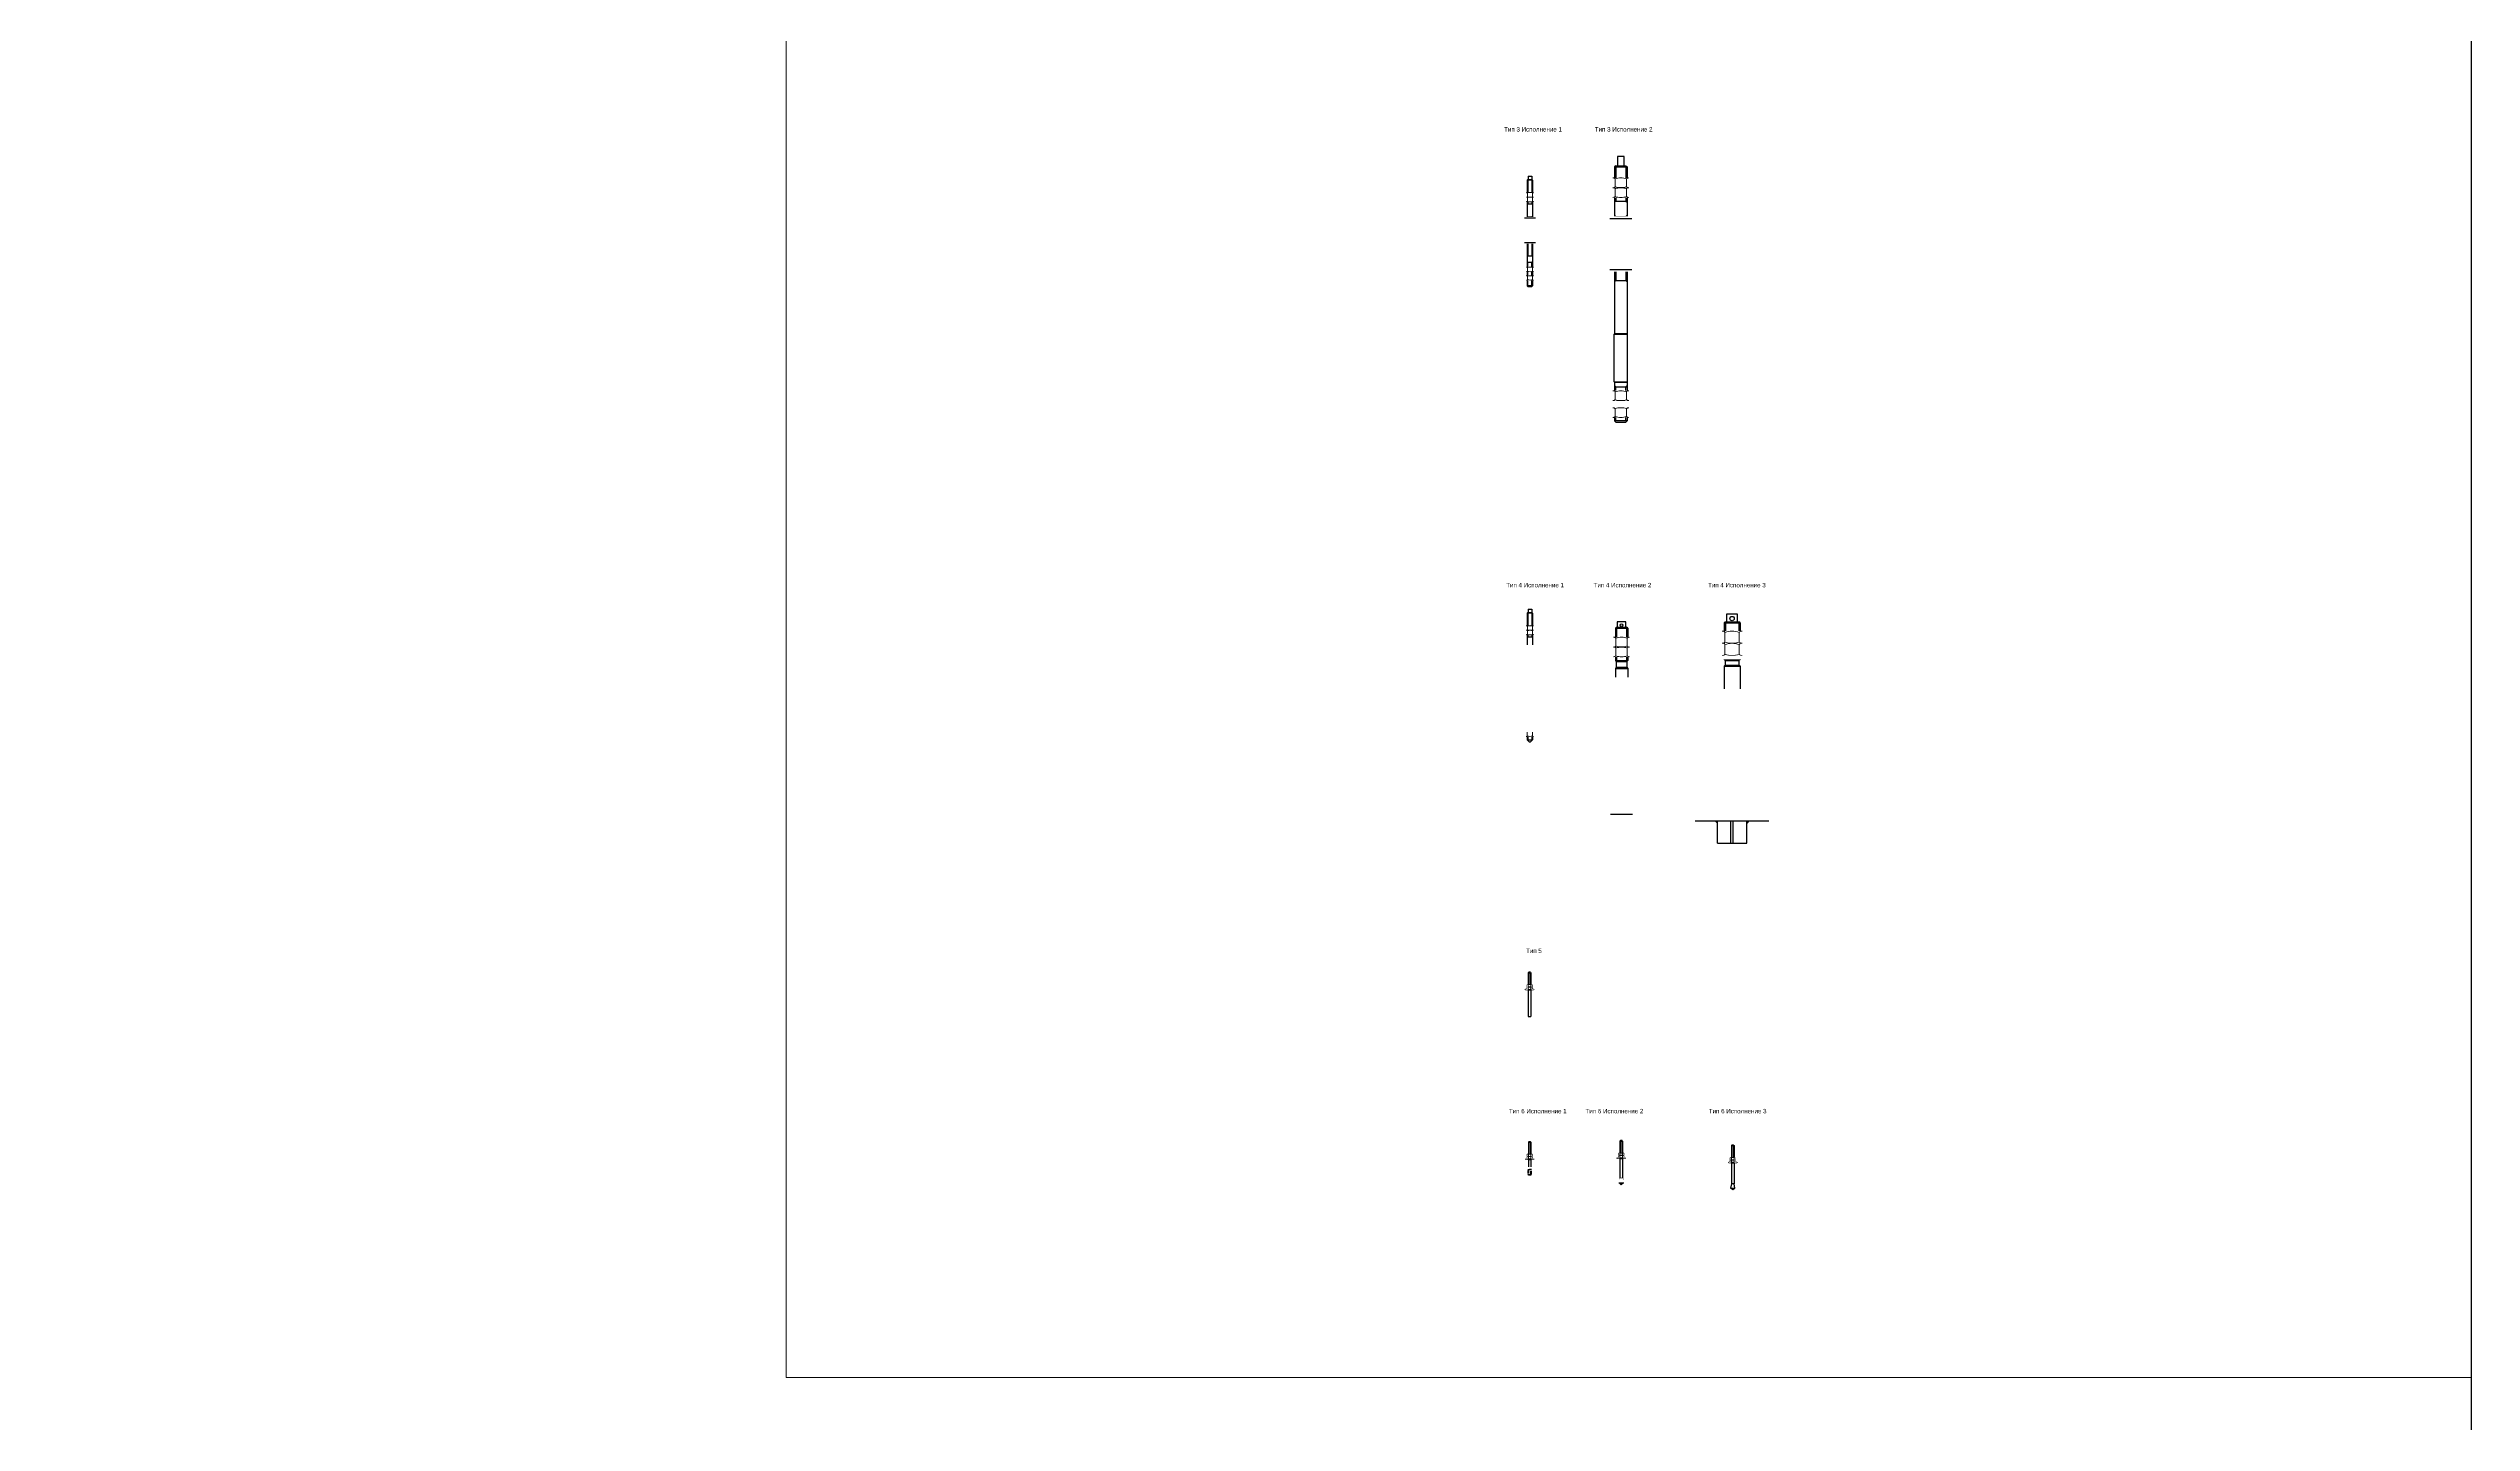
# Model space of a CAD drawing. Header units: millimetres. Extents: x 10124 to 8132345, y -95635 to 1386204.
# Drawn here: x 58683 to 69633, y 47428 to 53639 of the extents above; entities that cross this region are included whole.
import ezdxf

# ---------------------------------------------------------------- set-up
doc = ezdxf.new("R2010")
doc.units = ezdxf.units.MM
doc.set_wipeout_variables(frame=1)
doc.layers.add('013', color=7, linetype='Continuous', lineweight=13)
doc.styles.get("Standard").update_dxf_attribs({"font": 'arial.ttf'})

# ---------------------------------------------------------------- blocks, each defined once
blk = doc.blocks.new('*U119')
at = {"ltscale": 150}
for p, q in [((-9, 344), (-12, 341)), ((-12, 341), (-12, 122)), ((12, 341), (-12, 341)), ((-9, 344), (9, 344)), ((-9, 341), (-9, 234)), ((-8, 360), (9, 360)), ((-8, 360), (-8, 344)), ((9, 360), (9, 344)), ((9, 344), (12, 341)), ((9, 341), (9, 234)), ((12, 341), (12, 122)), ((-9, 175), (-12, 178)), ((-12, 175), (12, 175)), ((0, 110), (-12, 122)), ((12, 122), (-12, 122)), ((-9, 110), (-12, 107)), ((-9, 175), (-9, 122)), ((-9, 110), (9, 110)), ((0, 110), (12, 122)), ((9, 175), (12, 178)), ((9, 175), (9, 122)), ((9, 110), (12, 107)), ((12, 107), (-12, 107)), ((-12, 107), (-12, -137)), ((-9, 107), (-9, 0)), ((9, 107), (9, 0)), ((12, 107), (12, -137)), ((-9, 0), (-12, -3)), ((-9, -30), (-12, -27)), ((-9, -137), (-9, -30)), ((9, 0), (12, -3)), ((9, -30), (12, -27)), ((9, -137), (9, -30)), ((12, -137), (-12, -137)), ((-9, -140), (-12, -137)), ((-9, -140), (9, -140)), ((9, -140), (12, -137))]:
    blk.add_line(p, q, dxfattribs=at)
for points in [[(-16, 285), (17, 285), (22, 283), (22, 267), (17, 265), (-16, 265), (-21, 267), (-21, 283)], [(-21, 175), (21, 175), (25, 171), (25, 59), (21, 55), (-21, 55), (-25, 59), (-25, 171)], [(-16, -111), (17, -111), (22, -109), (22, -92), (17, -90), (-16, -90), (-21, -92), (-21, -109)]]:
    blk.add_wipeout(points)
for p, q in [((-25, 171), (25, 171)), ((-25, 59), (25, 59))]:
    blk.add_line(p, q, dxfattribs=at)
for points in [[(-16, 265), (17, 265), (22, 262), (22, 246), (17, 244), (-16, 244), (-21, 246), (-21, 262)], [(-16, -72), (17, -72), (22, -70), (22, -53), (17, -51), (-16, -51), (-21, -53), (-21, -70)]]:
    blk.add_wipeout(points)
at = {"lineweight": 15}
for p, q in [((-16, 285), (-11, 285)), ((-16, 265), (-11, 265)), ((-11, 267), (-11, 283)), ((-11, 246), (-11, 262)), ((12, 267), (12, 283)), ((12, 246), (12, 262)), ((-16, -90), (-11, -90)), ((-11, -53), (-11, -70)), ((-11, -92), (-11, -109)), ((12, -53), (12, -70)), ((12, -92), (12, -109)), ((-16, -111), (-11, -111))]:
    blk.add_line(p, q, dxfattribs=at)
at = {"ltscale": 150}
for p, q in [((-12, 234), (12, 234)), ((-9, 234), (-12, 231)), ((9, 234), (12, 231)), ((-12, 0), (12, 0)), ((-12, -30), (12, -30))]:
    blk.add_line(p, q, dxfattribs=at)
at = {"lineweight": 15}
for centre, radius, start, end in [((-16, 278), 6.94, 45, 90), ((-16, 271), 6.94, 270, 315), ((-16, 258), 6.94, 45, 90), ((-16, 251), 6.94, 270, 315), ((1, 249), 36.4, 90, 109.2349), ((1, 301), 36.4, 250.7651, 270), ((1, 228), 36.4, 90, 109.2349), ((1, 280), 36.4, 250.7651, 270), ((1, 249), 36.4, 70.7651, 90), ((1, 301), 36.4, 270, 289.2349), ((1, 228), 36.4, 70.7651, 90), ((1, 280), 36.4, 270, 289.2349), ((17, 278), 6.94, 90, 135), ((17, 271), 6.94, 225, 270), ((17, 258), 6.94, 90, 135), ((17, 251), 6.94, 225, 270), ((-16, -58), 6.94, 45, 90), ((-16, -65), 6.94, 270, 315), ((-16, -97), 6.94, 45, 90), ((-16, -104), 6.94, 270, 315), ((1, -88), 36.4, 90, 109.2349), ((1, -36), 36.4, 250.7651, 270), ((1, -127), 36.4, 90, 109.2349), ((1, -74), 36.4, 250.7651, 270), ((1, -88), 36.4, 70.7651, 90), ((1, -36), 36.4, 270, 289.2349), ((1, -127), 36.4, 70.7651, 90), ((1, -74), 36.4, 270, 289.2349), ((17, -58), 6.94, 90, 135), ((17, -65), 6.94, 225, 270), ((17, -97), 6.94, 90, 135), ((17, -104), 6.94, 225, 270)]:
    blk.add_arc(centre, radius, start, end, dxfattribs=at)
blk = doc.blocks.new('*U122')
at = {"ltscale": 150}
for p, q in [((-9, 110), (-12, 107)), ((-9, 110), (9, 110)), ((-8, 126), (9, 126)), ((-8, 126), (-8, 110)), ((9, 126), (9, 110)), ((9, 110), (12, 107)), ((-12, 107), (-12, -465)), ((12, 107), (-12, 107)), ((-9, 107), (-9, 0)), ((9, 107), (9, 0)), ((12, 107), (12, -465)), ((-9, -409), (-12, -406)), ((-12, -409), (12, -409)), ((-9, -409), (-9, -465)), ((9, -409), (12, -406)), ((9, -409), (9, -465))]:
    blk.add_line(p, q, dxfattribs=at)
for points in [[(-16, 51), (17, 51), (22, 49), (22, 33), (17, 31), (-16, 31), (-21, 33), (-21, 49)], [(-17, -450), (17, -450), (22, -448), (22, -429), (17, -429), (-17, -429), (-22, -429), (-22, -448)]]:
    blk.add_wipeout(points)
at = {"lineweight": 15}
for p, q in [((-12, -429), (-12, -448)), ((12, -429), (12, -448))]:
    blk.add_line(p, q, dxfattribs=at)
at = {"ltscale": 150}
blk.add_line((-3, -474), (3, -474), dxfattribs=at)
at = {"lineweight": 15}
for centre, radius, start, end in [((-17, -443), 6.94, 270, 315), ((0, -413), 36.4, 250.7651, 270), ((0, -413), 36.4, 270, 289.2349), ((17, -443), 6.94, 225, 270)]:
    blk.add_arc(centre, radius, start, end, dxfattribs=at)
blk.add_wipeout([(-16, 31), (17, 31), (22, 28), (22, 12), (17, 10), (-16, 10), (-21, 12), (-21, 28)])
for p, q in [((-16, 51), (-11, 51)), ((-16, 31), (-11, 31)), ((-11, 33), (-11, 49)), ((-11, 12), (-11, 28)), ((12, 33), (12, 49)), ((12, 12), (12, 28))]:
    blk.add_line(p, q, dxfattribs=at)
at = {"ltscale": 150}
for p, q in [((-12, 0), (12, 0)), ((-9, 0), (-12, -3)), ((9, 0), (12, -3))]:
    blk.add_line(p, q, dxfattribs=at)
at = {"lineweight": 15}
for centre, radius, start, end in [((-16, 44), 6.94, 45, 90), ((-16, 37), 6.94, 270, 315), ((-16, 24), 6.94, 45, 90), ((-16, 17), 6.94, 270, 315), ((1, 15), 36.4, 90, 109.2349), ((1, 67), 36.4, 250.7651, 270), ((1, -6), 36.4, 90, 109.2349), ((1, 46), 36.4, 250.7651, 270), ((1, 15), 36.4, 70.7651, 90), ((1, 67), 36.4, 270, 289.2349), ((1, -6), 36.4, 70.7651, 90), ((1, 46), 36.4, 270, 289.2349), ((17, 44), 6.94, 90, 135), ((17, 37), 6.94, 225, 270), ((17, 24), 6.94, 90, 135), ((17, 17), 6.94, 225, 270)]:
    blk.add_arc(centre, radius, start, end, dxfattribs=at)
blk.add_wipeout([(-30, -36), (30, -36), (30, -411), (-30, -411)])
at = {"ltscale": 150}
for p, q in [((-12, -465), (12, -465)), ((-12, -465), (-3, -474)), ((12, -465), (3, -474))]:
    blk.add_line(p, q, dxfattribs=at)
blk.add_wipeout([(-70, -411), (-70, -429), (70, -429), (70, -411)])
blk = doc.blocks.new('*U129')
at = {"ltscale": 150}
for p, q in [((-28, 145), (-23, 150)), ((-28, 145), (-28, 0)), ((-28, 145), (28, 145)), ((-23, 150), (23, 150)), ((-23, 145), (-23, 0)), ((22, 145), (22, 0)), ((28, 145), (23, 150)), ((28, 145), (28, 0)), ((-28, 0), (28, 0)), ((-28, 0), (-24, -5)), ((28, 0), (24, -5)), ((-24, -30), (-28, -36)), ((-28, -36), (-28, -225)), ((-28, -36), (28, -36)), ((-24, -5), (24, -5)), ((-24, -5), (-24, -30)), ((-24, -30), (24, -30)), ((24, -5), (24, -30)), ((24, -30), (28, -36)), ((28, -36), (28, -225)), ((-28, -225), (-30, -232)), ((-30, -232), (-30, -508)), ((-30, -232), (30, -232)), ((-28, -225), (28, -225)), ((28, -225), (30, -232)), ((30, -232), (30, -508)), ((-28, -515), (-30, -508)), ((-30, -508), (30, -508)), ((-28, -515), (-28, -675)), ((-28, -515), (28, -515)), ((28, -515), (30, -508)), ((28, -515), (28, -675)), ((-23, -575), (-28, -570)), ((-28, -575), (28, -575)), ((-23, -575), (-23, -675)), ((22, -575), (28, -570)), ((22, -575), (22, -675)), ((-28, -675), (28, -675)), ((-28, -675), (-8, -695)), ((-8, -695), (8, -695)), ((28, -675), (8, -695))]:
    blk.add_line(p, q, dxfattribs=at)
blk.add_lwpolyline([(-20, 150), (20, 150), (20, 175), (-20, 175)], close=True, dxfattribs=at)
blk.add_circle((0, 159), 6, dxfattribs=at)
for points in [[(-36, 105), (36, 105), (47, 101), (47, 65), (36, 60), (-36, 60), (-47, 65), (-47, 101)], [(-51, -76), (-51, -575), (51, -575), (51, -76)]]:
    blk.add_wipeout(points)
for points in [[(-36, 60), (36, 60), (47, 56), (47, 20), (36, 16), (-36, 16), (-47, 20), (-47, 56)], [(-150, -575), (-150, -579), (-149, -585), (-146, -591), (-142, -595), (-134, -598), (-72, -612), (-65, -615), (-61, -618), (-58, -624), (-56, -630), (-50, -695), (-50, -725), (50, -725), (50, -695), (56, -630), (58, -624), (61, -618), (65, -615), (72, -612), (134, -598), (142, -595), (146, -591), (149, -585), (150, -579), (150, -575)]]:
    blk.add_wipeout(points)
at = {"lineweight": 15}
for p, q in [((-36, 105), (-26, 105)), ((-36, 60), (-26, 60)), ((-26, 65), (-26, 101)), ((-26, 20), (-26, 56)), ((26, 65), (26, 101)), ((26, 20), (26, 56))]:
    blk.add_line(p, q, dxfattribs=at)
at = {"ltscale": 150}
blk.add_lwpolyline([(-50, -695), (50, -695)], dxfattribs=at)
at = {"lineweight": 15}
for centre, radius, start, end in [((-36, 90), 14.9, 45, 90), ((-36, 75), 14.9, 270, 315), ((-36, 46), 14.9, 45, 90), ((-36, 31), 14.9, 270, 315), ((0, 27), 78.1, 90, 109.2349), ((0, 139), 78.1, 250.7651, 270), ((0, -18), 78.1, 90, 109.2349), ((0, 94), 78.1, 250.7651, 270), ((0, 27), 78.1, 70.7651, 90), ((0, 139), 78.1, 270, 289.2349), ((0, -18), 78.1, 70.7651, 90), ((0, 94), 78.1, 270, 289.2349), ((36, 90), 14.9, 90, 135), ((36, 75), 14.9, 225, 270), ((36, 46), 14.9, 90, 135), ((36, 31), 14.9, 225, 270)]:
    blk.add_arc(centre, radius, start, end, dxfattribs=at)
blk = doc.blocks.new('*U135')
at = {"ltscale": 150}
for p, q in [((-28, 514), (-28, 180)), ((-23, 519), (22, 519)), ((-23, 514), (-23, 359)), ((22, 514), (22, 359)), ((28, 514), (28, 180)), ((-23, 290), (-28, 295)), ((-28, 290), (28, 290)), ((-23, 290), (-23, 180)), ((22, 290), (28, 295)), ((22, 290), (22, 180)), ((-28, 180), (28, 180)), ((-28, 180), (-8, 160)), ((-23, 160), (-28, 154)), ((-28, 154), (-28, -240)), ((28, 154), (-28, 154)), ((-23, 160), (22, 160)), ((-23, 154), (-23, 0)), ((-8, 160), (8, 160)), ((28, 180), (8, 160)), ((22, 160), (28, 154)), ((22, 154), (22, 0)), ((28, 154), (28, -240)), ((-28, 0), (28, 0)), ((-23, 0), (-28, -6)), ((22, 0), (28, -6)), ((-28, -240), (-30, -242)), ((-30, -458), (-30, -242)), ((-30, -242), (30, -242)), ((-28, -240), (28, -240)), ((30, -242), (28, -240)), ((30, -458), (30, -242)), ((-28, -460), (-30, -458)), ((-30, -458), (30, -458)), ((-28, -460), (-28, -634)), ((-28, -460), (28, -460)), ((-23, -480), (-28, -474)), ((-28, -480), (28, -480)), ((-23, -634), (-23, -480)), ((22, -480), (28, -474)), ((22, -634), (22, -480)), ((30, -458), (28, -460)), ((28, -460), (28, -634)), ((-23, -640), (-28, -634)), ((28, -634), (-28, -634)), ((-23, -640), (22, -640)), ((22, -640), (28, -634))]:
    blk.add_line(p, q, dxfattribs=at)
blk.add_lwpolyline([(-15, 519), (15, 519), (15, 560), (-15, 560)], close=True, dxfattribs=at)
for points in [[(-36, 464), (36, 464), (47, 460), (47, 424), (36, 419), (-36, 419), (-47, 424), (-47, 460)], [(-40, 290), (-50, 280), (-50, 50), (-40, 40), (40, 40), (50, 50), (50, 280), (40, 290)], [(-36, -619), (36, -619), (47, -615), (47, -579), (36, -575), (-36, -575), (-47, -579), (-47, -615)]]:
    blk.add_wipeout(points)
for p, q in [((-23, 519), (-28, 514)), ((-28, 514), (28, 514)), ((22, 519), (28, 514)), ((-50, 280), (50, 280)), ((-50, 50), (50, 50))]:
    blk.add_line(p, q, dxfattribs=at)
for points in [[(-36, 419), (36, 419), (47, 415), (47, 379), (36, 375), (-36, 375), (-47, 379), (-47, 415)], [(-110, -575), (110, -575), (110, -543), (-110, -543)]]:
    blk.add_wipeout(points)
at = {"lineweight": 15}
for p, q in [((-36, 464), (-26, 464)), ((-26, 424), (-26, 460)), ((26, 424), (26, 460)), ((-36, 419), (-26, 419)), ((-26, 379), (-26, 415)), ((26, 379), (26, 415)), ((-36, -619), (-26, -619))]:
    blk.add_line(p, q, dxfattribs=at)
at = {"ltscale": 150}
for p, q in [((-28, 359), (28, 359)), ((-23, 359), (-28, 354)), ((22, 359), (28, 354))]:
    blk.add_line(p, q, dxfattribs=at)
at = {"lineweight": 15}
for centre, radius, start, end in [((-36, 449), 14.9, 45, 90), ((0, 386), 78.1, 90, 109.2349), ((0, 386), 78.1, 70.7651, 90), ((36, 449), 14.9, 90, 135), ((-36, 434), 14.9, 270, 315), ((-36, 405), 14.9, 45, 90), ((-36, 390), 14.9, 270, 315), ((0, 498), 78.1, 250.7651, 270), ((0, 341), 78.1, 90, 109.2349), ((0, 453), 78.1, 250.7651, 270), ((0, 498), 78.1, 270, 289.2349), ((0, 341), 78.1, 70.7651, 90), ((0, 453), 78.1, 270, 289.2349), ((36, 434), 14.9, 225, 270), ((36, 405), 14.9, 90, 135), ((36, 390), 14.9, 225, 270), ((-36, -604), 14.9, 270, 315), ((0, -541), 78.1, 250.7651, 270), ((0, -541), 78.1, 270, 289.2349), ((36, -604), 14.9, 225, 270)]:
    blk.add_arc(centre, radius, start, end, dxfattribs=at)
blk.add_wipeout([(-36, -543), (36, -543), (47, -539), (47, -503), (36, -498), (-36, -498), (-47, -503), (-47, -539)])
for p, q in [((-26, -503), (-26, -539)), ((26, -503), (26, -539)), ((-26, -579), (-26, -615)), ((26, -579), (26, -615))]:
    blk.add_line(p, q, dxfattribs=at)
for centre, radius, start, end in [((-36, -513), 14.9, 45, 90), ((-36, -528), 14.9, 270, 315), ((0, -577), 78.1, 90, 109.2349), ((0, -465), 78.1, 250.7651, 270), ((0, -577), 78.1, 70.7651, 90), ((0, -465), 78.1, 270, 289.2349), ((36, -513), 14.9, 90, 135), ((36, -528), 14.9, 225, 270), ((-36, -590), 14.9, 45, 90), ((0, -653), 78.1, 90, 109.2349), ((0, -653), 78.1, 70.7651, 90), ((36, -590), 14.9, 90, 135)]:
    blk.add_arc(centre, radius, start, end, dxfattribs=at)
blk = doc.blocks.new('*U130')
at = {"ltscale": 150}
for p, q in [((-36, 165), (-31, 170)), ((-36, 165), (-36, 0)), ((-36, 165), (36, 165)), ((-31, 170), (31, 170)), ((-30, 165), (-30, 0)), ((30, 165), (30, 0)), ((36, 165), (31, 170)), ((36, 165), (36, 0)), ((-36, 0), (36, 0)), ((-36, 0), (-31, -4)), ((-36, -30), (-31, -26)), ((-36, -30), (-36, -295)), ((-36, -30), (36, -30)), ((-31, -4), (-31, -26)), ((-31, -4), (31, -4)), ((-31, -26), (31, -26)), ((36, 0), (31, -4)), ((31, -4), (31, -26)), ((36, -30), (31, -26)), ((36, -30), (36, -295)), ((-38, -301), (-38, -584)), ((-36, -295), (-38, -301)), ((-38, -301), (37, -301)), ((-36, -295), (36, -295)), ((36, -295), (37, -301)), ((37, -301), (37, -584)), ((-36, -590), (-38, -584)), ((-38, -584), (37, -584)), ((-36, -590), (-36, -800)), ((-36, -590), (36, -590)), ((36, -590), (37, -584)), ((36, -590), (36, -800)), ((-30, -675), (-36, -669)), ((-30, -675), (30, -675)), ((-30, -675), (-30, -800)), ((30, -675), (36, -669)), ((30, -675), (30, -800)), ((-36, -800), (36, -800)), ((-36, -800), (-6, -830)), ((-6, -830), (6, -830)), ((36, -800), (6, -830))]:
    blk.add_line(p, q, dxfattribs=at)
blk.add_lwpolyline([(-25, 170), (25, 170), (25, 205), (-25, 205)], close=True, dxfattribs=at)
blk.add_circle((0, 185), 10, dxfattribs=at)
for points in [[(-45, 128), (45, 128), (58, 123), (58, 79), (45, 73), (-45, 73), (-58, 79), (-58, 123)], [(-63, -134), (-63, -705), (63, -705), (63, -134)]]:
    blk.add_wipeout(points)
at = {"lineweight": 15}
blk.add_line((-45, 128), (-32, 128), dxfattribs=at)
for points in [[(-45, 73), (45, 73), (58, 68), (58, 23), (45, 18), (-45, 18), (-58, 23), (-58, 68)], [(-170, -705), (-170, -730), (-166, -730), (-66, -830), (-46, -840), (-46, -840), (46, -840), (46, -840), (66, -830), (166, -730), (170, -730), (170, -705)]]:
    blk.add_wipeout(points)
for p, q in [((-32, 79), (-32, 123)), ((32, 79), (32, 123)), ((-45, 73), (-32, 73)), ((-32, 23), (-32, 68)), ((32, 23), (32, 68))]:
    blk.add_line(p, q, dxfattribs=at)
at = {"ltscale": 150}
for p, q in [((-166, -730), (166, -730)), ((-76, -730), (-66, -740)), ((-66, -830), (-66, -730)), ((-5, -830), (-5, -730)), ((5, -830), (5, -730)), ((66, -830), (66, -730)), ((76, -730), (66, -740)), ((-66, -830), (66, -830))]:
    blk.add_line(p, q, dxfattribs=at)
at = {"lineweight": 15}
for centre, radius, start, end in [((-45, 110), 18.5, 45, 90), ((0, 31), 97, 90, 109.2349), ((0, 31), 97, 70.7651, 90), ((45, 110), 18.5, 90, 135), ((-45, 92), 18.5, 270, 315), ((-45, 55), 18.5, 45, 90), ((-45, 36), 18.5, 270, 315), ((0, 170), 97, 250.7651, 270), ((0, -24), 97, 90, 109.2349), ((0, 115), 97, 250.7651, 270), ((0, 170), 97, 270, 289.2349), ((0, -24), 97, 70.7651, 90), ((0, 115), 97, 270, 289.2349), ((45, 92), 18.5, 225, 270), ((45, 55), 18.5, 90, 135), ((45, 36), 18.5, 225, 270)]:
    blk.add_arc(centre, radius, start, end, dxfattribs=at)
blk.add_wipeout([(-70, 18), (70, 18), (70, 0), (-70, 0)])
blk = doc.blocks.new('*U131')
at = {"lineweight": 15}
for p, q in [((-8, 24), (-11, 23)), ((-11, 14), (-11, 23)), ((-8, 13), (-11, 14)), ((-8, 13), (-11, 12)), ((-11, 4), (-11, 12)), ((-8, 3), (-11, 4)), ((8, 24), (-8, 24)), ((8, 13), (-8, 13)), ((8, 13), (-8, 13)), ((8, 3), (-8, 3)), ((8, 24), (11, 23)), ((8, 13), (11, 14)), ((8, 13), (11, 12)), ((8, 3), (11, 4)), ((11, 14), (11, 23)), ((11, 4), (11, 12))]:
    blk.add_line(p, q, dxfattribs=at)
at = {"ltscale": 150}
for p, q in [((-4, 80), (-6, 78)), ((-6, 78), (-6, -120)), ((4, 80), (-4, 80)), ((-4, 78), (-4, 0)), ((4, 80), (6, 78)), ((4, 78), (4, 0)), ((6, 78), (6, -120)), ((-4, 0), (-6, -2)), ((4, 0), (6, -2)), ((-6, -120), (6, -120))]:
    blk.add_line(p, q, dxfattribs=at)
blk.add_lwpolyline([(-18, 3), (18, 3), (18, 0), (-18, 0)], close=True, dxfattribs=at)
blk.add_wipeout([(-18, 3), (18, 3), (18, 0), (-18, 0)])
blk.add_wipeout([(-8, 24), (8, 24), (11, 23), (11, 14), (8, 13), (-8, 13), (-11, 14), (-11, 23)])
blk.add_line((-6, 78), (6, 78), dxfattribs=at)
at = {"lineweight": 15}
for p, q in [((-6, 14), (-6, 23)), ((6, 14), (6, 23))]:
    blk.add_line(p, q, dxfattribs=at)
for centre, radius, start, end in [((-8, 20), 3.48, 45, 90), ((-8, 17), 3.48, 270, 315), ((0, 6), 18.3, 90, 109.2349), ((0, 32), 18.3, 250.7651, 270), ((0, 6), 18.3, 70.7651, 90), ((0, 32), 18.3, 270, 289.2349), ((8, 20), 3.48, 90, 135), ((8, 17), 3.48, 225, 270)]:
    blk.add_arc(centre, radius, start, end, dxfattribs=at)
blk.add_wipeout([(-8, 13), (8, 13), (11, 12), (11, 4), (8, 3), (-8, 3), (-11, 4), (-11, 12)])
for p, q in [((-6, 4), (-6, 12)), ((6, 4), (6, 12))]:
    blk.add_line(p, q, dxfattribs=at)
at = {"ltscale": 150}
blk.add_line((-6, 0), (6, 0), dxfattribs=at)
at = {"lineweight": 15}
for centre, radius, start, end in [((-8, 10), 3.48, 45, 90), ((-8, 6), 3.48, 270, 315), ((0, -5), 18.3, 90, 109.2349), ((0, 21), 18.3, 250.7651, 270), ((0, -5), 18.3, 70.7651, 90), ((0, 21), 18.3, 270, 289.2349), ((8, 10), 3.48, 90, 135), ((8, 6), 3.48, 225, 270)]:
    blk.add_arc(centre, radius, start, end, dxfattribs=at)
blk = doc.blocks.new('*U132')
at = {"lineweight": 15}
for p, q in [((-8, 24), (-11, 23)), ((8, 24), (-8, 24)), ((8, 24), (11, 23))]:
    blk.add_line(p, q, dxfattribs=at)
at = {"ltscale": 150}
for p, q in [((-4, 80), (-6, 78)), ((-6, 78), (-6, -40)), ((4, 80), (-4, 80)), ((4, 80), (6, 78)), ((6, 78), (6, -40)), ((-6, -40), (-8, -70)), ((6, -40), (-6, -40)), ((9, -70), (6, -40))]:
    blk.add_line(p, q, dxfattribs=at)
blk.add_wipeout([(-8, -34), (9, -34), (9, -45), (9, -45), (9, -53), (10, -53), (10, -58), (10, -58), (10, -62), (10, -62), (11, -69), (3, -69), (1, -40), (0, -40), (0, -40), (0, -40), (0, -40), (-3, -69), (-11, -69), (-10, -62), (-10, -62), (-10, -58), (-10, -58), (-10, -53), (-9, -53), (-9, -45), (-8, -45)])
at = {"lineweight": 15}
for p, q in [((-11, 14), (-11, 23)), ((-8, 13), (-11, 14)), ((-8, 13), (-11, 12)), ((-11, 4), (-11, 12)), ((-8, 3), (-11, 4)), ((8, 13), (-8, 13)), ((8, 13), (-8, 13)), ((8, 3), (-8, 3)), ((8, 13), (11, 14)), ((8, 13), (11, 12)), ((8, 3), (11, 4)), ((11, 14), (11, 23)), ((11, 4), (11, 12))]:
    blk.add_line(p, q, dxfattribs=at)
at = {"ltscale": 150}
for p, q in [((-4, 0), (-6, -2)), ((-4, 78), (-4, 0)), ((4, 78), (4, 0)), ((4, 0), (6, -2)), ((-2, -58), (-10, -58)), ((-2, -62), (-10, -62)), ((9, -70), (-8, -70)), ((-6, -70), (6, -70)), ((2, -58), (10, -58)), ((2, -62), (10, -62))]:
    blk.add_line(p, q, dxfattribs=at)
blk.add_lwpolyline([(-18, 3), (18, 3), (18, 0), (-18, 0)], close=True, dxfattribs=at)
blk.add_wipeout([(-18, 3), (18, 3), (18, 0), (-18, 0)])
for p, q in [((-2, -53), (-10, -53)), ((2, -53), (10, -53))]:
    blk.add_line(p, q, dxfattribs=at)
blk.add_wipeout([(-8, 24), (8, 24), (11, 23), (11, 14), (8, 13), (-8, 13), (-11, 14), (-11, 23)])
blk.add_line((-6, 78), (6, 78), dxfattribs=at)
at = {"lineweight": 15}
for p, q in [((-6, 14), (-6, 23)), ((6, 14), (6, 23))]:
    blk.add_line(p, q, dxfattribs=at)
for centre, radius, start, end in [((-8, 20), 3.48, 45, 90), ((-8, 17), 3.48, 270, 315), ((0, 6), 18.3, 90, 109.2349), ((0, 32), 18.3, 250.7651, 270), ((0, 6), 18.3, 70.7651, 90), ((0, 32), 18.3, 270, 289.2349), ((8, 20), 3.48, 90, 135), ((8, 17), 3.48, 225, 270)]:
    blk.add_arc(centre, radius, start, end, dxfattribs=at)
blk.add_wipeout([(-8, 13), (8, 13), (11, 12), (11, 4), (8, 3), (-8, 3), (-11, 4), (-11, 12)])
for p, q in [((-6, 4), (-6, 12)), ((6, 4), (6, 12))]:
    blk.add_line(p, q, dxfattribs=at)
at = {"ltscale": 150}
for p, q in [((-6, 0), (6, 0)), ((-9, -45), (-1, -45)), ((9, -45), (1, -45))]:
    blk.add_line(p, q, dxfattribs=at)
at = {"lineweight": 15}
for centre, radius, start, end in [((-8, 10), 3.48, 45, 90), ((-8, 6), 3.48, 270, 315), ((0, -5), 18.3, 90, 109.2349), ((0, 21), 18.3, 250.7651, 270), ((0, -5), 18.3, 70.7651, 90), ((0, 21), 18.3, 270, 289.2349), ((8, 10), 3.48, 90, 135), ((8, 6), 3.48, 225, 270)]:
    blk.add_arc(centre, radius, start, end, dxfattribs=at)
blk = doc.blocks.new('*U133')
at = {"lineweight": 15}
for p, q in [((-8, 24), (-11, 23)), ((-11, 14), (-11, 23)), ((-8, 13), (-11, 14)), ((-8, 13), (-11, 12)), ((-11, 4), (-11, 12)), ((-8, 3), (-11, 4)), ((8, 24), (-8, 24)), ((8, 13), (-8, 13)), ((8, 13), (-8, 13)), ((8, 3), (-8, 3)), ((8, 24), (11, 23)), ((8, 13), (11, 14)), ((8, 13), (11, 12)), ((8, 3), (11, 4)), ((11, 14), (11, 23)), ((11, 4), (11, 12))]:
    blk.add_line(p, q, dxfattribs=at)
at = {"ltscale": 150}
for p, q in [((-4, 80), (-6, 78)), ((-6, 78), (-6, -114)), ((4, 80), (-4, 80)), ((-4, 78), (-4, 0)), ((4, 80), (6, 78)), ((4, 78), (4, 0)), ((6, 78), (6, -114)), ((-4, 0), (-6, -2)), ((-4, -90), (-6, -88)), ((-6, -90), (6, -90)), ((-4, -90), (-4, -114)), ((4, 0), (6, -2)), ((4, -90), (6, -88)), ((4, -90), (4, -114)), ((-6, -114), (6, -114)), ((0, -120), (-6, -114)), ((0, -120), (6, -114))]:
    blk.add_line(p, q, dxfattribs=at)
blk.add_lwpolyline([(-18, 3), (18, 3), (18, 0), (-18, 0)], close=True, dxfattribs=at)
for points in [[(-18, 3), (18, 3), (18, 0), (-18, 0)], [(-7, -90), (-11, -110), (-7, -114), (7, -114), (11, -110), (7, -90)]]:
    blk.add_wipeout(points)
blk.add_line((-11, -110), (11, -110), dxfattribs=at)
blk.add_wipeout([(-8, 24), (8, 24), (11, 23), (11, 14), (8, 13), (-8, 13), (-11, 14), (-11, 23)])
blk.add_line((-6, 78), (6, 78), dxfattribs=at)
at = {"lineweight": 15}
for p, q in [((-6, 14), (-6, 23)), ((6, 14), (6, 23))]:
    blk.add_line(p, q, dxfattribs=at)
for centre, radius, start, end in [((-8, 20), 3.48, 45, 90), ((-8, 17), 3.48, 270, 315), ((0, 6), 18.3, 90, 109.2349), ((0, 32), 18.3, 250.7651, 270), ((0, 6), 18.3, 70.7651, 90), ((0, 32), 18.3, 270, 289.2349), ((8, 20), 3.48, 90, 135), ((8, 17), 3.48, 225, 270)]:
    blk.add_arc(centre, radius, start, end, dxfattribs=at)
blk.add_wipeout([(-8, 13), (8, 13), (11, 12), (11, 4), (8, 3), (-8, 3), (-11, 4), (-11, 12)])
for p, q in [((-6, 4), (-6, 12)), ((6, 4), (6, 12))]:
    blk.add_line(p, q, dxfattribs=at)
at = {"ltscale": 150}
blk.add_line((-6, 0), (6, 0), dxfattribs=at)
at = {"lineweight": 15}
for centre, radius, start, end in [((-8, 10), 3.48, 45, 90), ((-8, 6), 3.48, 270, 315), ((0, -5), 18.3, 90, 109.2349), ((0, 21), 18.3, 250.7651, 270), ((0, -5), 18.3, 70.7651, 90), ((0, 21), 18.3, 270, 289.2349), ((8, 10), 3.48, 90, 135), ((8, 6), 3.48, 225, 270)]:
    blk.add_arc(centre, radius, start, end, dxfattribs=at)
blk = doc.blocks.new('*U134')
at = {"lineweight": 15}
for p, q in [((-8, 24), (-11, 23)), ((-11, 14), (-11, 23)), ((-8, 13), (-11, 14)), ((-8, 13), (-11, 12)), ((-11, 4), (-11, 12)), ((-8, 3), (-11, 4)), ((8, 24), (-8, 24)), ((8, 13), (-8, 13)), ((8, 13), (-8, 13)), ((8, 3), (-8, 3)), ((8, 24), (11, 23)), ((8, 13), (11, 14)), ((8, 13), (11, 12)), ((8, 3), (11, 4)), ((11, 14), (11, 23)), ((11, 4), (11, 12))]:
    blk.add_line(p, q, dxfattribs=at)
at = {"ltscale": 150}
for p, q in [((-4, 80), (-6, 78)), ((-6, 78), (-6, -94)), ((-4, 0), (-6, -2)), ((4, 80), (-4, 80)), ((-4, 78), (-4, 0)), ((4, 80), (6, 78)), ((4, 78), (4, 0)), ((4, 0), (6, -2)), ((6, 78), (6, -94)), ((-6, -94), (-10, -114)), ((6, -94), (-6, -94)), ((10, -114), (6, -94)), ((-10, -114), (0, -120)), ((-10, -114), (10, -114)), ((0, -120), (10, -114))]:
    blk.add_line(p, q, dxfattribs=at)
blk.add_lwpolyline([(-18, 3), (18, 3), (18, 0), (-18, 0)], close=True, dxfattribs=at)
blk.add_wipeout([(-18, 3), (18, 3), (18, 0), (-18, 0)])
blk.add_wipeout([(-8, 24), (8, 24), (11, 23), (11, 14), (8, 13), (-8, 13), (-11, 14), (-11, 23)])
blk.add_line((-6, 78), (6, 78), dxfattribs=at)
at = {"lineweight": 15}
for p, q in [((-6, 14), (-6, 23)), ((6, 14), (6, 23))]:
    blk.add_line(p, q, dxfattribs=at)
for centre, radius, start, end in [((-8, 20), 3.48, 45, 90), ((-8, 17), 3.48, 270, 315), ((0, 6), 18.3, 90, 109.2349), ((0, 32), 18.3, 250.7651, 270), ((0, 6), 18.3, 70.7651, 90), ((0, 32), 18.3, 270, 289.2349), ((8, 20), 3.48, 90, 135), ((8, 17), 3.48, 225, 270)]:
    blk.add_arc(centre, radius, start, end, dxfattribs=at)
blk.add_wipeout([(-8, 13), (8, 13), (11, 12), (11, 4), (8, 3), (-8, 3), (-11, 4), (-11, 12)])
for p, q in [((-6, 4), (-6, 12)), ((6, 4), (6, 12))]:
    blk.add_line(p, q, dxfattribs=at)
at = {"ltscale": 150}
blk.add_line((-6, 0), (6, 0), dxfattribs=at)
at = {"lineweight": 15}
for centre, radius, start, end in [((-8, 10), 3.48, 45, 90), ((-8, 6), 3.48, 270, 315), ((0, -5), 18.3, 90, 109.2349), ((0, 21), 18.3, 250.7651, 270), ((0, -5), 18.3, 70.7651, 90), ((0, 21), 18.3, 270, 289.2349), ((8, 10), 3.48, 90, 135), ((8, 6), 3.48, 225, 270)]:
    blk.add_arc(centre, radius, start, end, dxfattribs=at)

msp = doc.modelspace()

# ---------------------------------------------------------------- linework, layer by layer
at = {"ltscale": 100}
msp.add_line((69633.108, 18183.149), (69633.108, 59849.938), dxfattribs=at)
at = {"layer": '013'}
msp.add_lwpolyline([(19345.55, 18183.149), (69633.108, 18183.149), (69633.108, 59849.938), (19345.55, 59849.938)], close=True, dxfattribs=at)

# ---------------------------------------------------------------- texts
at = {"ltscale": 150, "char_height": 20, "width": 260.09908, "attachment_point": 1}
for s, insert in [('Тип 3 Исполнение 1', (65261.655, 53283.22)), ('Тип 3 Исполнение 2', (65671.304, 53283.22)), ('Тип 4 Исполнение 1', (65271.007, 51223.095)), ('Тип 4 Исполнение 2', (65665.89, 51223.095)), ('Тип 4 Исполнение 3', (66182.951, 51223.095)), ('Тип 5', (65360.383, 49569.676)), ('Тип 6 Исполнение 1', (65283.204, 48845.469)), ('Тип 6 Исполнение 2', (65629.443, 48845.469)), ('Тип 6 Исполнение 3', (66186.476, 48845.469))]:
    msp.add_mtext(s, dxfattribs=dict(at, insert=insert))

# ---------------------------------------------------------------- next in the draw order: block references
at = {"ltscale": 150}
for name, p in [('*U135', (65788.896, 52589.925)), ('*U119', (65377.789, 52702.099)), ('*U122', (65377.645, 50978.578)), ('*U129', (65792.072, 50872.704)), ('*U130', (66291.425, 50876.845)), ('*U131', (65376.386, 49383.129)), ('*U132', (65376.788, 48617.048))]:
    msp.add_blockref(name, p, dxfattribs=at)
at = {"color": 1, "ltscale": 150}
for name, p in [('*U133', (65790.79, 48621.932)), ('*U134', (66294.473, 48601.287))]:
    msp.add_blockref(name, p, dxfattribs=at)

# ---------------------------------------------------------------- next in the draw order: linework, layer by layer
at = {"layer": '013', "ltscale": 100}
msp.add_lwpolyline([(62017.503, 57406.109), (69633.108, 57406.109), (69633.108, 47630.79), (62017.503, 47630.79)], close=True, dxfattribs=at)

doc.saveas('drawing.dxf')
